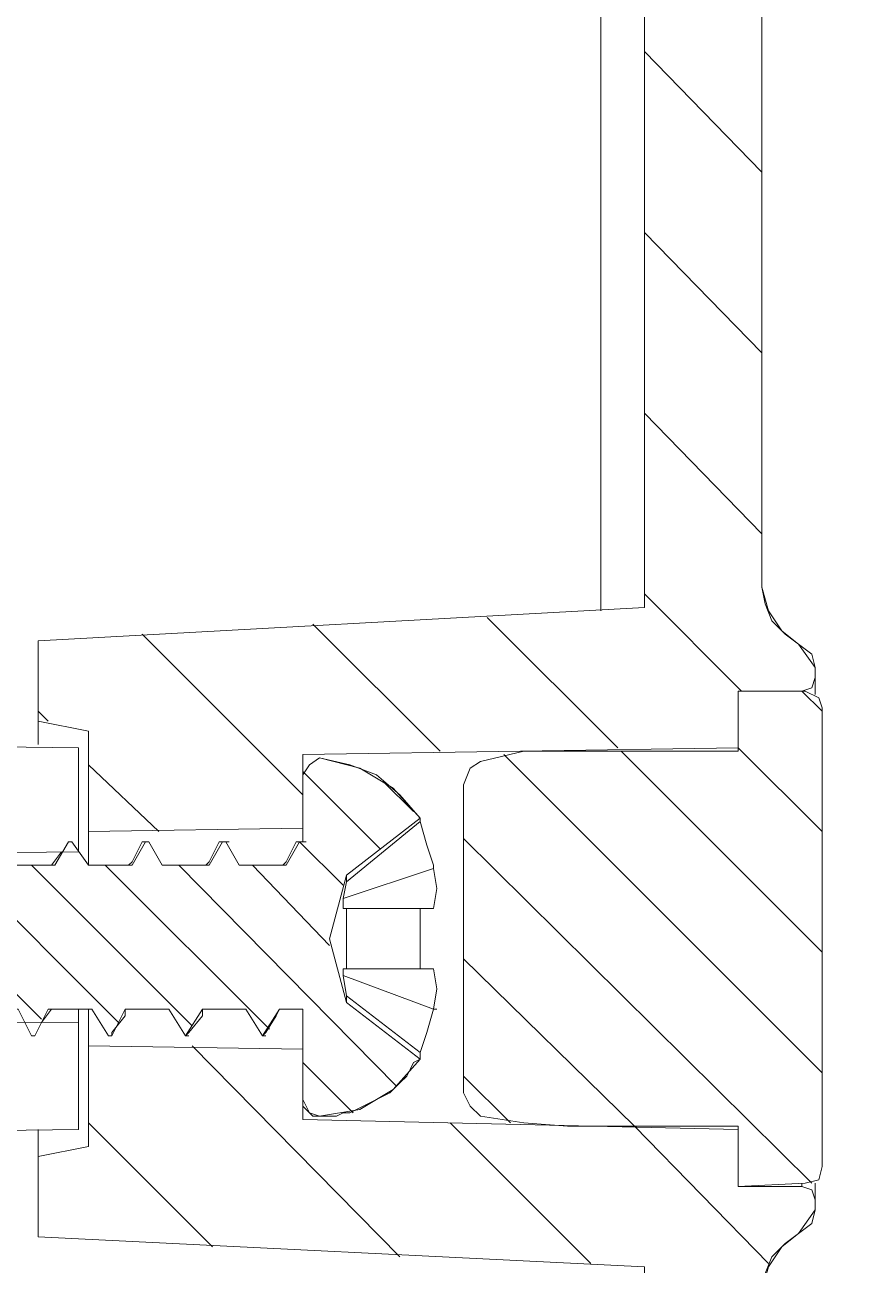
# Model space of a CAD drawing. Header units: centimetres. Extents: x -22.4 to 6.2, y -30.9 to -11.
# Drawn here: x -12.845 to -11.802, y -21.206 to -19.638 of the extents above; entities that cross this region are included whole.
import ezdxf

# ---------------------------------------------------------------- set-up
doc = ezdxf.new("R2010")
doc.units = ezdxf.units.CM
doc.header["$MEASUREMENT"] = 0
doc.layers.add('3', color=7, linetype='Continuous')
doc.layers.add('layer 1', color=7, linetype='Continuous')

msp = doc.modelspace()

# ---------------------------------------------------------------- linework, layer by layer
at = {"layer": '3', "color": 2, "lineweight": 9}
for points in [[(-12.06219, -19.67177), (-12.06219, -19.67177), (-11.91402, -19.82417), (-11.91402, -19.82417)], [(-12.06219, -19.90037), (-12.06219, -19.90037), (-11.91402, -20.05277), (-11.91402, -20.05277)], [(-12.06219, -20.12897), (-12.06219, -20.12897), (-11.91402, -20.28137), (-11.91402, -20.28137)], [(-12.06219, -20.35757), (-12.06219, -20.35757), (-11.93942, -20.48034), (-11.93942, -20.48034)], [(-12.26115, -20.38721), (-12.26115, -20.38721), (-12.09605, -20.55231), (-12.09605, -20.55231)], [(-12.48129, -20.39567), (-12.48129, -20.39567), (-12.32042, -20.55654), (-12.32042, -20.55654)], [(-12.69719, -20.40837), (-12.69719, -20.40837), (-12.49399, -20.61157), (-12.49399, -20.61157)], [(-11.86322, -20.48034), (-11.86322, -20.48034), (-11.83782, -20.50574), (-11.83782, -20.50574)], [(-12.82842, -20.50574), (-12.82842, -20.50574), (-12.81572, -20.51844), (-12.81572, -20.51844)], [(-12.23999, -20.56077), (-12.23999, -20.56077), (-11.83782, -20.96294), (-11.83782, -20.96294)], [(-12.09182, -20.55654), (-12.09182, -20.55654), (-11.83782, -20.81054), (-11.83782, -20.81054)], [(-11.94365, -20.55231), (-11.94365, -20.55231), (-11.83782, -20.65814), (-11.83782, -20.65814)], [(-12.76492, -20.57347), (-12.76492, -20.57347), (-12.67602, -20.65814), (-12.67602, -20.65814)], [(-12.39662, -20.67931), (-12.39662, -20.67931), (-12.49399, -20.58194), (-12.49399, -20.58194)], [(-12.35429, -20.63274), (-12.35429, -20.63274), (-12.39239, -20.59464), (-12.39239, -20.59464)], [(-12.59135, -20.67084), (-12.59135, -20.67084), (-12.58712, -20.67084), (-12.58712, -20.67084)], [(-12.44319, -20.72587), (-12.44319, -20.72587), (-12.49822, -20.67084), (-12.49822, -20.67084)], [(-12.29079, -20.66661), (-12.29079, -20.66661), (-11.85052, -21.10264), (-11.85052, -21.10264)], [(-12.82419, -20.89521), (-12.82419, -20.89521), (-13.01892, -20.70047), (-13.01892, -20.70047)], [(-12.72682, -20.89944), (-12.72682, -20.89944), (-12.92579, -20.70047), (-12.92579, -20.70047)], [(-12.63369, -20.90367), (-12.63369, -20.90367), (-12.83689, -20.70047), (-12.83689, -20.70047)], [(-12.53632, -20.90791), (-12.53632, -20.90791), (-12.74375, -20.70047), (-12.74375, -20.70047)], [(-12.37545, -20.97987), (-12.37545, -20.97987), (-12.65062, -20.70047), (-12.65062, -20.70047)], [(-12.46012, -20.80207), (-12.46012, -20.80207), (-12.55749, -20.70047), (-12.55749, -20.70047)], [(-12.29079, -20.81901), (-12.29079, -20.81901), (-12.07489, -21.03067), (-12.07489, -21.03067)], [(-12.63369, -20.92907), (-12.63369, -20.92907), (-12.37122, -21.19577), (-12.37122, -21.19577)], [(-12.43049, -21.01374), (-12.43049, -21.01374), (-12.49399, -20.95024), (-12.49399, -20.95024)], [(-12.29079, -20.96717), (-12.29079, -20.96717), (-12.23152, -21.02644), (-12.23152, -21.02644)], [(-12.76492, -21.02644), (-12.76492, -21.02644), (-12.60829, -21.18307), (-12.60829, -21.18307)], [(-12.30772, -21.02644), (-12.30772, -21.02644), (-12.12992, -21.20424), (-12.12992, -21.20424)], [(-12.07489, -21.03067), (-12.07489, -21.03067), (-11.90555, -21.20424), (-11.90555, -21.20424)]]:
    msp.add_open_spline(points, degree=3, dxfattribs=at)
at = {"layer": 'layer 1', "lineweight": 9}
for points, knots in [([(-21.92211, -30.90598), (-21.92211, -30.90598), (6.24226, -30.90598), (6.24226, -30.90598), (6.24226, -30.90598), (6.24226, -30.90598), (6.24226, -11.33528), (6.24226, -11.33528), (6.24226, -11.33528), (6.24226, -11.33528), (-21.92211, -11.33528), (-21.92211, -11.33528), (-21.92211, -11.33528), (-21.92211, -11.33528), (-21.92211, -30.90598), (-21.92211, -30.90598)], [0, 0, 0, 0, 0.2, 0.2, 0.2, 0.2, 0.4, 0.4, 0.4, 0.4, 0.6, 0.6, 0.6, 0.6, 1, 1, 1, 1]), ([(-11.91402, -12.91961), (-11.91402, -12.91961), (-11.91402, -20.34911), (-11.91402, -20.34911), (-11.91402, -20.34911), (-11.91402, -20.34911), (-11.91402, -18.42717), (-11.91402, -18.42717)], [0, 0, 0, 0, 0.3333333, 0.3333333, 0.3333333, 0.3333333, 1, 1, 1, 1]), ([(-13.53962, -21.29737), (-13.53962, -21.29737), (-13.53962, -21.24234), (-13.53962, -21.24234), (-13.53962, -21.24234), (-13.53962, -21.24234), (-13.10782, -21.04337), (-13.10782, -21.04337), (-13.10782, -21.04337), (-13.10782, -21.04337), (-13.10782, -21.03914), (-13.10782, -21.03914), (-13.10782, -21.03914), (-13.10782, -21.03914), (-12.77762, -21.03491), (-12.77762, -21.03491), (-12.77762, -21.03491), (-12.77762, -21.03491), (-12.77762, -20.89944), (-12.77762, -20.89944), (-12.77762, -20.89944), (-12.77762, -20.89944), (-13.59042, -20.89521), (-13.59042, -20.89521), (-13.59042, -20.89521), (-13.59042, -20.89521), (-13.59042, -20.69201), (-13.59042, -20.69201), (-13.59042, -20.69201), (-13.59042, -20.69201), (-12.77762, -20.68354), (-12.77762, -20.68354), (-12.77762, -20.68354), (-12.77762, -20.68354), (-12.77762, -20.55231), (-12.77762, -20.55231), (-12.77762, -20.55231), (-12.77762, -20.55231), (-13.10782, -20.54807), (-13.10782, -20.54807), (-13.10782, -20.54807), (-13.10782, -20.54807), (-13.10782, -20.54384), (-13.10782, -20.54384), (-13.10782, -20.54384), (-13.10782, -20.54384), (-13.43802, -20.38721), (-13.43802, -20.38721), (-13.43802, -20.38721), (-13.43802, -20.38721), (-13.42955, -20.32794), (-13.42955, -20.32794), (-13.42955, -20.32794), (-13.42955, -20.32794), (-13.42532, -20.26444), (-13.42532, -20.26444), (-13.42532, -20.26444), (-13.42532, -20.26444), (-13.42532, -19.54901), (-13.42532, -19.54901), (-13.42532, -19.54901), (-13.42532, -19.54901), (-13.73435, -19.54901), (-13.73435, -19.54901), (-13.73435, -19.54901), (-13.73435, -19.54901), (-13.73435, -20.26444), (-13.73435, -20.26444), (-13.73435, -20.26444), (-13.73435, -20.26444), (-13.74282, -20.47187), (-13.74282, -20.47187), (-13.74282, -20.47187), (-13.74282, -20.47187), (-13.74282, -21.23387), (-13.74282, -21.23387), (-13.74282, -21.23387), (-13.74282, -21.23387), (-13.73859, -21.28891), (-13.73859, -21.28891), (-13.73859, -21.28891), (-13.73859, -21.28891), (-13.73012, -21.34817), (-13.73012, -21.34817), (-13.73012, -21.34817), (-13.73012, -21.34817), (-13.71742, -21.40321), (-13.71742, -21.40321), (-13.71742, -21.40321), (-13.71742, -21.40321), (-13.70049, -21.45401), (-13.70049, -21.45401), (-13.70049, -21.45401), (-13.70049, -21.45401), (-13.67509, -21.50481), (-13.67509, -21.50481), (-13.67509, -21.50481), (-13.67509, -21.50481), (-13.64545, -21.55561), (-13.64545, -21.55561), (-13.64545, -21.55561), (-13.64545, -21.55561), (-13.61159, -21.59794), (-13.61159, -21.59794), (-13.61159, -21.59794), (-13.61159, -21.59794), (-13.56925, -21.63604), (-13.56925, -21.63604), (-13.56925, -21.63604), (-13.56925, -21.63604), (-13.53115, -21.65297), (-13.53115, -21.65297), (-13.53115, -21.65297), (-13.53115, -21.65297), (-13.49305, -21.65297), (-13.49305, -21.65297)], [0, 0, 0, 0, 0.0333333, 0.0333333, 0.0333333, 0.0333333, 0.0666667, 0.0666667, 0.0666667, 0.0666667, 0.1, 0.1, 0.1, 0.1, 0.1333333, 0.1333333, 0.1333333, 0.1333333, 0.1666667, 0.1666667, 0.1666667, 0.1666667, 0.2, 0.2, 0.2, 0.2, 0.2333333, 0.2333333, 0.2333333, 0.2333333, 0.2666667, 0.2666667, 0.2666667, 0.2666667, 0.3, 0.3, 0.3, 0.3, 0.3333333, 0.3333333, 0.3333333, 0.3333333, 0.3666667, 0.3666667, 0.3666667, 0.3666667, 0.4, 0.4, 0.4, 0.4, 0.4333333, 0.4333333, 0.4333333, 0.4333333, 0.4666667, 0.4666667, 0.4666667, 0.4666667, 0.5, 0.5, 0.5, 0.5, 0.5333333, 0.5333333, 0.5333333, 0.5333333, 0.5666667, 0.5666667, 0.5666667, 0.5666667, 0.6, 0.6, 0.6, 0.6, 0.6333333, 0.6333333, 0.6333333, 0.6333333, 0.6666667, 0.6666667, 0.6666667, 0.6666667, 0.7, 0.7, 0.7, 0.7, 0.7333333, 0.7333333, 0.7333333, 0.7333333, 0.7666667, 0.7666667, 0.7666667, 0.7666667, 0.8, 0.8, 0.8, 0.8, 0.8333333, 0.8333333, 0.8333333, 0.8333333, 0.8666667, 0.8666667, 0.8666667, 0.8666667, 0.9, 0.9, 0.9, 0.9, 0.9333333, 0.9333333, 0.9333333, 0.9333333, 1, 1, 1, 1]), ([(-11.86745, -20.42107), (-11.86745, -20.42107), (-11.88439, -20.40837), (-11.88439, -20.40837), (-11.88439, -20.40837), (-11.88439, -20.40837), (-11.90132, -20.39144), (-11.90132, -20.39144), (-11.90132, -20.39144), (-11.90132, -20.39144), (-11.90979, -20.37027), (-11.90979, -20.37027), (-11.90979, -20.37027), (-11.90979, -20.37027), (-11.91402, -20.34911), (-11.91402, -20.34911), (-11.91402, -20.34911), (-11.91402, -20.34911), (-11.91402, -19.54901), (-11.91402, -19.54901), (-11.91402, -19.54901), (-11.91402, -19.54901), (-12.06219, -19.54901), (-12.06219, -19.54901), (-12.06219, -19.54901), (-12.06219, -19.54901), (-12.06219, -20.37451), (-12.06219, -20.37451), (-12.06219, -20.37451), (-12.06219, -20.37451), (-12.82842, -20.41684), (-12.82842, -20.41684), (-12.82842, -20.41684), (-12.82842, -20.41684), (-12.82842, -20.51844), (-12.82842, -20.51844)], [0, 0, 0, 0, 0.1, 0.1, 0.1, 0.1, 0.2, 0.2, 0.2, 0.2, 0.3, 0.3, 0.3, 0.3, 0.4, 0.4, 0.4, 0.4, 0.5, 0.5, 0.5, 0.5, 0.6, 0.6, 0.6, 0.6, 0.7, 0.7, 0.7, 0.7, 0.8, 0.8, 0.8, 0.8, 1, 1, 1, 1]), ([(-11.91402, -20.34911), (-11.91402, -20.34911), (-11.90555, -20.37874), (-11.90555, -20.37874), (-11.90555, -20.37874), (-11.90555, -20.37874), (-11.88862, -20.40414), (-11.88862, -20.40414), (-11.88862, -20.40414), (-11.88862, -20.40414), (-11.86745, -20.42107), (-11.86745, -20.42107)], [0, 0, 0, 0, 0.25, 0.25, 0.25, 0.25, 0.5, 0.5, 0.5, 0.5, 1, 1, 1, 1]), ([(-11.86745, -20.42107), (-11.86745, -20.42107), (-11.85052, -20.43377), (-11.85052, -20.43377), (-11.85052, -20.43377), (-11.85052, -20.43377), (-11.84629, -20.45071), (-11.84629, -20.45071)], [0, 0, 0, 0, 0.3333333, 0.3333333, 0.3333333, 0.3333333, 1, 1, 1, 1]), ([(-12.82842, -20.51844), (-12.82842, -20.51844), (-12.76492, -20.53114), (-12.76492, -20.53114), (-12.76492, -20.53114), (-12.76492, -20.53114), (-12.76492, -20.65814), (-12.76492, -20.65814), (-12.76492, -20.65814), (-12.76492, -20.65814), (-12.49399, -20.65391), (-12.49399, -20.65391), (-12.49399, -20.65391), (-12.49399, -20.65391), (-12.49399, -20.56077), (-12.49399, -20.56077), (-12.49399, -20.56077), (-12.49399, -20.56077), (-11.94365, -20.55231), (-11.94365, -20.55231), (-11.94365, -20.55231), (-11.94365, -20.55231), (-11.94365, -20.48034), (-11.94365, -20.48034), (-11.94365, -20.48034), (-11.94365, -20.48034), (-11.86322, -20.48034), (-11.86322, -20.48034), (-11.86322, -20.48034), (-11.86322, -20.48034), (-11.85052, -20.47611), (-11.85052, -20.47611), (-11.85052, -20.47611), (-11.85052, -20.47611), (-11.84629, -20.46341), (-11.84629, -20.46341), (-11.84629, -20.46341), (-11.84629, -20.46341), (-11.84629, -20.45071), (-11.84629, -20.45071)], [0, 0, 0, 0, 0.0909091, 0.0909091, 0.0909091, 0.0909091, 0.1818182, 0.1818182, 0.1818182, 0.1818182, 0.2727273, 0.2727273, 0.2727273, 0.2727273, 0.3636364, 0.3636364, 0.3636364, 0.3636364, 0.4545455, 0.4545455, 0.4545455, 0.4545455, 0.5454545, 0.5454545, 0.5454545, 0.5454545, 0.6363636, 0.6363636, 0.6363636, 0.6363636, 0.7272727, 0.7272727, 0.7272727, 0.7272727, 0.8181818, 0.8181818, 0.8181818, 0.8181818, 1, 1, 1, 1]), ([(-11.86322, -20.48034), (-11.86322, -20.48034), (-11.85052, -20.47611), (-11.85052, -20.47611), (-11.85052, -20.47611), (-11.85052, -20.47611), (-11.84629, -20.46341), (-11.84629, -20.46341)], [0, 0, 0, 0, 0.3333333, 0.3333333, 0.3333333, 0.3333333, 1, 1, 1, 1]), ([(-11.83782, -21.08147), (-11.83782, -21.08147), (-11.83782, -20.50151), (-11.83782, -20.50151), (-11.83782, -20.50151), (-11.83782, -20.50151), (-11.84205, -20.48881), (-11.84205, -20.48881), (-11.84205, -20.48881), (-11.84205, -20.48881), (-11.85899, -20.48034), (-11.85899, -20.48034), (-11.85899, -20.48034), (-11.85899, -20.48034), (-11.94365, -20.48034), (-11.94365, -20.48034), (-11.94365, -20.48034), (-11.94365, -20.48034), (-11.94365, -20.55654), (-11.94365, -20.55654), (-11.94365, -20.55654), (-11.94365, -20.55654), (-12.15955, -20.55654), (-12.15955, -20.55654), (-12.15955, -20.55654), (-12.15955, -20.55654), (-12.21459, -20.55654), (-12.21459, -20.55654), (-12.21459, -20.55654), (-12.21459, -20.55654), (-12.26962, -20.56924), (-12.26962, -20.56924), (-12.26962, -20.56924), (-12.26962, -20.56924), (-12.28232, -20.57771), (-12.28232, -20.57771), (-12.28232, -20.57771), (-12.28232, -20.57771), (-12.29079, -20.59887), (-12.29079, -20.59887), (-12.29079, -20.59887), (-12.29079, -20.59887), (-12.29079, -20.98834), (-12.29079, -20.98834)], [0, 0, 0, 0, 0.0833333, 0.0833333, 0.0833333, 0.0833333, 0.1666667, 0.1666667, 0.1666667, 0.1666667, 0.25, 0.25, 0.25, 0.25, 0.3333333, 0.3333333, 0.3333333, 0.3333333, 0.4166667, 0.4166667, 0.4166667, 0.4166667, 0.5, 0.5, 0.5, 0.5, 0.5833333, 0.5833333, 0.5833333, 0.5833333, 0.6666667, 0.6666667, 0.6666667, 0.6666667, 0.75, 0.75, 0.75, 0.75, 0.8333333, 0.8333333, 0.8333333, 0.8333333, 1, 1, 1, 1]), ([(-11.83782, -20.50151), (-11.83782, -20.50151), (-11.84205, -20.48881), (-11.84205, -20.48881), (-11.84205, -20.48881), (-11.84205, -20.48881), (-11.85899, -20.48034), (-11.85899, -20.48034)], [0, 0, 0, 0, 0.3333333, 0.3333333, 0.3333333, 0.3333333, 1, 1, 1, 1]), ([(-12.15955, -20.55654), (-12.15955, -20.55654), (-12.21459, -20.55654), (-12.21459, -20.55654), (-12.21459, -20.55654), (-12.21459, -20.55654), (-12.26962, -20.56924), (-12.26962, -20.56924)], [0, 0, 0, 0, 0.3333333, 0.3333333, 0.3333333, 0.3333333, 1, 1, 1, 1]), ([(-12.34582, -20.94601), (-12.34582, -20.94601), (-12.43895, -20.87404), (-12.43895, -20.87404), (-12.43895, -20.87404), (-12.43895, -20.87404), (-12.46012, -20.79361), (-12.46012, -20.79361), (-12.46012, -20.79361), (-12.46012, -20.79361), (-12.43895, -20.71317), (-12.43895, -20.71317), (-12.43895, -20.71317), (-12.43895, -20.71317), (-12.34582, -20.64121), (-12.34582, -20.64121), (-12.34582, -20.64121), (-12.34582, -20.64121), (-12.37122, -20.61157), (-12.37122, -20.61157), (-12.37122, -20.61157), (-12.37122, -20.61157), (-12.40085, -20.58617), (-12.40085, -20.58617), (-12.40085, -20.58617), (-12.40085, -20.58617), (-12.43472, -20.57347), (-12.43472, -20.57347), (-12.43472, -20.57347), (-12.43472, -20.57347), (-12.47282, -20.56501), (-12.47282, -20.56501), (-12.47282, -20.56501), (-12.47282, -20.56501), (-12.48552, -20.57347), (-12.48552, -20.57347), (-12.48552, -20.57347), (-12.48552, -20.57347), (-12.49399, -20.58617), (-12.49399, -20.58617), (-12.49399, -20.58617), (-12.49399, -20.58617), (-12.49399, -20.67084), (-12.49399, -20.67084), (-12.49399, -20.67084), (-12.49399, -20.67084), (-12.49822, -20.67084), (-12.49822, -20.67084), (-12.49822, -20.67084), (-12.49822, -20.67084), (-12.51515, -20.70047), (-12.51515, -20.70047), (-12.51515, -20.70047), (-12.51515, -20.70047), (-12.57442, -20.70047), (-12.57442, -20.70047), (-12.57442, -20.70047), (-12.57442, -20.70047), (-12.59135, -20.67084), (-12.59135, -20.67084), (-12.59135, -20.67084), (-12.59135, -20.67084), (-12.59559, -20.67084), (-12.59559, -20.67084), (-12.59559, -20.67084), (-12.59559, -20.67084), (-12.61252, -20.70047), (-12.61252, -20.70047), (-12.61252, -20.70047), (-12.61252, -20.70047), (-12.67179, -20.70047), (-12.67179, -20.70047), (-12.67179, -20.70047), (-12.67179, -20.70047), (-12.68872, -20.67084), (-12.68872, -20.67084), (-12.68872, -20.67084), (-12.68872, -20.67084), (-12.69295, -20.67084), (-12.69295, -20.67084), (-12.69295, -20.67084), (-12.69295, -20.67084), (-12.70989, -20.70047), (-12.70989, -20.70047), (-12.70989, -20.70047), (-12.70989, -20.70047), (-12.76492, -20.70047), (-12.76492, -20.70047), (-12.76492, -20.70047), (-12.76492, -20.70047), (-12.78609, -20.67084), (-12.78609, -20.67084), (-12.78609, -20.67084), (-12.78609, -20.67084), (-12.79032, -20.67084), (-12.79032, -20.67084), (-12.79032, -20.67084), (-12.79032, -20.67084), (-12.80725, -20.70047), (-12.80725, -20.70047), (-12.80725, -20.70047), (-12.80725, -20.70047), (-12.86229, -20.70047), (-12.86229, -20.70047), (-12.86229, -20.70047), (-12.86229, -20.70047), (-12.88345, -20.67084), (-12.88345, -20.67084), (-12.88345, -20.67084), (-12.88345, -20.67084), (-12.88769, -20.67084), (-12.88769, -20.67084), (-12.88769, -20.67084), (-12.88769, -20.67084), (-12.90462, -20.70047), (-12.90462, -20.70047), (-12.90462, -20.70047), (-12.90462, -20.70047), (-12.95965, -20.70047), (-12.95965, -20.70047), (-12.95965, -20.70047), (-12.95965, -20.70047), (-12.98082, -20.67084), (-12.98082, -20.67084), (-12.98082, -20.67084), (-12.98082, -20.67084), (-13.00199, -20.70047), (-13.00199, -20.70047), (-13.00199, -20.70047), (-13.00199, -20.70047), (-13.05702, -20.70047), (-13.05702, -20.70047), (-13.05702, -20.70047), (-13.05702, -20.70047), (-13.07819, -20.67084), (-13.07819, -20.67084), (-13.07819, -20.67084), (-13.07819, -20.67084), (-13.09935, -20.70047), (-13.09935, -20.70047), (-13.09935, -20.70047), (-13.09935, -20.70047), (-13.15439, -20.70047), (-13.15439, -20.70047), (-13.15439, -20.70047), (-13.15439, -20.70047), (-13.17132, -20.67084), (-13.17132, -20.67084), (-13.17132, -20.67084), (-13.17132, -20.67084), (-13.17555, -20.67084), (-13.17555, -20.67084), (-13.17555, -20.67084), (-13.17555, -20.67084), (-13.19672, -20.70047), (-13.19672, -20.70047), (-13.19672, -20.70047), (-13.19672, -20.70047), (-13.25175, -20.70047), (-13.25175, -20.70047), (-13.25175, -20.70047), (-13.25175, -20.70047), (-13.26869, -20.67084), (-13.26869, -20.67084), (-13.26869, -20.67084), (-13.26869, -20.67084), (-13.27292, -20.67084), (-13.27292, -20.67084), (-13.27292, -20.67084), (-13.27292, -20.67084), (-13.28985, -20.70047), (-13.28985, -20.70047), (-13.28985, -20.70047), (-13.28985, -20.70047), (-13.35759, -20.70894), (-13.35759, -20.70894), (-13.35759, -20.70894), (-13.35759, -20.70894), (-13.36605, -20.69624), (-13.36605, -20.69624), (-13.36605, -20.69624), (-13.36605, -20.69624), (-13.37029, -20.69624), (-13.37029, -20.69624), (-13.37029, -20.69624), (-13.37029, -20.69624), (-13.38299, -20.71741), (-13.38299, -20.71741), (-13.38299, -20.71741), (-13.38299, -20.71741), (-13.40839, -20.72587), (-13.40839, -20.72587), (-13.40839, -20.72587), (-13.40839, -20.72587), (-13.45919, -20.74704), (-13.45919, -20.74704), (-13.45919, -20.74704), (-13.45919, -20.74704), (-13.46342, -20.73434), (-13.46342, -20.73434), (-13.46342, -20.73434), (-13.46342, -20.73434), (-13.46765, -20.73434), (-13.46765, -20.73434), (-13.46765, -20.73434), (-13.46765, -20.73434), (-13.48035, -20.75551), (-13.48035, -20.75551), (-13.48035, -20.75551), (-13.48035, -20.75551), (-13.56925, -20.79361), (-13.56925, -20.79361), (-13.56925, -20.79361), (-13.56925, -20.79361), (-13.52692, -20.81054), (-13.52692, -20.81054), (-13.52692, -20.81054), (-13.52692, -20.81054), (-13.51422, -20.83171), (-13.51422, -20.83171), (-13.51422, -20.83171), (-13.51422, -20.83171), (-13.50575, -20.81901), (-13.50575, -20.81901), (-13.50575, -20.81901), (-13.50575, -20.81901), (-13.42955, -20.85287), (-13.42955, -20.85287), (-13.42955, -20.85287), (-13.42955, -20.85287), (-13.41685, -20.86981), (-13.41685, -20.86981), (-13.41685, -20.86981), (-13.41685, -20.86981), (-13.40839, -20.86134), (-13.40839, -20.86134), (-13.40839, -20.86134), (-13.40839, -20.86134), (-13.33642, -20.87827), (-13.33642, -20.87827), (-13.33642, -20.87827), (-13.33642, -20.87827), (-13.32372, -20.90791), (-13.32372, -20.90791), (-13.32372, -20.90791), (-13.32372, -20.90791), (-13.31949, -20.90791), (-13.31949, -20.90791), (-13.31949, -20.90791), (-13.31949, -20.90791), (-13.30679, -20.88251), (-13.30679, -20.88251), (-13.30679, -20.88251), (-13.30679, -20.88251), (-13.28562, -20.88251), (-13.28562, -20.88251), (-13.28562, -20.88251), (-13.28562, -20.88251), (-13.24329, -20.88251), (-13.24329, -20.88251), (-13.24329, -20.88251), (-13.24329, -20.88251), (-13.22635, -20.91637), (-13.22635, -20.91637), (-13.22635, -20.91637), (-13.22635, -20.91637), (-13.22212, -20.91637), (-13.22212, -20.91637), (-13.22212, -20.91637), (-13.22212, -20.91637), (-13.20095, -20.88251), (-13.20095, -20.88251), (-13.20095, -20.88251), (-13.20095, -20.88251), (-13.14592, -20.88251), (-13.14592, -20.88251), (-13.14592, -20.88251), (-13.14592, -20.88251), (-13.12899, -20.91637), (-13.12899, -20.91637), (-13.12899, -20.91637), (-13.12899, -20.91637), (-13.12475, -20.91637), (-13.12475, -20.91637), (-13.12475, -20.91637), (-13.12475, -20.91637), (-13.10782, -20.88251), (-13.10782, -20.88251), (-13.10782, -20.88251), (-13.10782, -20.88251), (-13.04855, -20.88251), (-13.04855, -20.88251), (-13.04855, -20.88251), (-13.04855, -20.88251), (-13.03162, -20.91637), (-13.03162, -20.91637), (-13.03162, -20.91637), (-13.03162, -20.91637), (-13.02739, -20.91637), (-13.02739, -20.91637), (-13.02739, -20.91637), (-13.02739, -20.91637), (-13.01045, -20.88251), (-13.01045, -20.88251), (-13.01045, -20.88251), (-13.01045, -20.88251), (-12.95119, -20.88251), (-12.95119, -20.88251), (-12.95119, -20.88251), (-12.95119, -20.88251), (-12.93425, -20.91637), (-12.93425, -20.91637), (-12.93425, -20.91637), (-12.93425, -20.91637), (-12.93002, -20.91637), (-12.93002, -20.91637), (-12.93002, -20.91637), (-12.93002, -20.91637), (-12.91309, -20.88251), (-12.91309, -20.88251), (-12.91309, -20.88251), (-12.91309, -20.88251), (-12.85382, -20.88251), (-12.85382, -20.88251), (-12.85382, -20.88251), (-12.85382, -20.88251), (-12.83689, -20.91637), (-12.83689, -20.91637), (-12.83689, -20.91637), (-12.83689, -20.91637), (-12.83265, -20.91637), (-12.83265, -20.91637), (-12.83265, -20.91637), (-12.83265, -20.91637), (-12.81572, -20.88251), (-12.81572, -20.88251), (-12.81572, -20.88251), (-12.81572, -20.88251), (-12.76069, -20.88251), (-12.76069, -20.88251), (-12.76069, -20.88251), (-12.76069, -20.88251), (-12.73952, -20.91637), (-12.73952, -20.91637), (-12.73952, -20.91637), (-12.73952, -20.91637), (-12.73529, -20.91637), (-12.73529, -20.91637), (-12.73529, -20.91637), (-12.73529, -20.91637), (-12.71835, -20.88251), (-12.71835, -20.88251), (-12.71835, -20.88251), (-12.71835, -20.88251), (-12.66332, -20.88251), (-12.66332, -20.88251), (-12.66332, -20.88251), (-12.66332, -20.88251), (-12.64215, -20.91637), (-12.64215, -20.91637), (-12.64215, -20.91637), (-12.64215, -20.91637), (-12.62099, -20.88251), (-12.62099, -20.88251), (-12.62099, -20.88251), (-12.62099, -20.88251), (-12.56595, -20.88251), (-12.56595, -20.88251), (-12.56595, -20.88251), (-12.56595, -20.88251), (-12.54479, -20.91637), (-12.54479, -20.91637), (-12.54479, -20.91637), (-12.54479, -20.91637), (-12.52362, -20.88251), (-12.52362, -20.88251), (-12.52362, -20.88251), (-12.52362, -20.88251), (-12.49399, -20.88251), (-12.49399, -20.88251), (-12.49399, -20.88251), (-12.49399, -20.88251), (-12.49399, -20.99681), (-12.49399, -20.99681)], [0, 0, 0, 0, 0.0103093, 0.0103093, 0.0103093, 0.0103093, 0.0206186, 0.0206186, 0.0206186, 0.0206186, 0.0309278, 0.0309278, 0.0309278, 0.0309278, 0.0412371, 0.0412371, 0.0412371, 0.0412371, 0.0515464, 0.0515464, 0.0515464, 0.0515464, 0.0618557, 0.0618557, 0.0618557, 0.0618557, 0.0721649, 0.0721649, 0.0721649, 0.0721649, 0.0824742, 0.0824742, 0.0824742, 0.0824742, 0.0927835, 0.0927835, 0.0927835, 0.0927835, 0.1030928, 0.1030928, 0.1030928, 0.1030928, 0.1134021, 0.1134021, 0.1134021, 0.1134021, 0.1237113, 0.1237113, 0.1237113, 0.1237113, 0.1340206, 0.1340206, 0.1340206, 0.1340206, 0.1443299, 0.1443299, 0.1443299, 0.1443299, 0.1546392, 0.1546392, 0.1546392, 0.1546392, 0.1649485, 0.1649485, 0.1649485, 0.1649485, 0.1752577, 0.1752577, 0.1752577, 0.1752577, 0.185567, 0.185567, 0.185567, 0.185567, 0.1958763, 0.1958763, 0.1958763, 0.1958763, 0.2061856, 0.2061856, 0.2061856, 0.2061856, 0.2164948, 0.2164948, 0.2164948, 0.2164948, 0.2268041, 0.2268041, 0.2268041, 0.2268041, 0.2371134, 0.2371134, 0.2371134, 0.2371134, 0.2474227, 0.2474227, 0.2474227, 0.2474227, 0.257732, 0.257732, 0.257732, 0.257732, 0.2680412, 0.2680412, 0.2680412, 0.2680412, 0.2783505, 0.2783505, 0.2783505, 0.2783505, 0.2886598, 0.2886598, 0.2886598, 0.2886598, 0.2989691, 0.2989691, 0.2989691, 0.2989691, 0.3092784, 0.3092784, 0.3092784, 0.3092784, 0.3195876, 0.3195876, 0.3195876, 0.3195876, 0.3298969, 0.3298969, 0.3298969, 0.3298969, 0.3402062, 0.3402062, 0.3402062, 0.3402062, 0.3505155, 0.3505155, 0.3505155, 0.3505155, 0.3608247, 0.3608247, 0.3608247, 0.3608247, 0.371134, 0.371134, 0.371134, 0.371134, 0.3814433, 0.3814433, 0.3814433, 0.3814433, 0.3917526, 0.3917526, 0.3917526, 0.3917526, 0.4020619, 0.4020619, 0.4020619, 0.4020619, 0.4123711, 0.4123711, 0.4123711, 0.4123711, 0.4226804, 0.4226804, 0.4226804, 0.4226804, 0.4329897, 0.4329897, 0.4329897, 0.4329897, 0.443299, 0.443299, 0.443299, 0.443299, 0.4536082, 0.4536082, 0.4536082, 0.4536082, 0.4639175, 0.4639175, 0.4639175, 0.4639175, 0.4742268, 0.4742268, 0.4742268, 0.4742268, 0.4845361, 0.4845361, 0.4845361, 0.4845361, 0.4948454, 0.4948454, 0.4948454, 0.4948454, 0.5051546, 0.5051546, 0.5051546, 0.5051546, 0.5154639, 0.5154639, 0.5154639, 0.5154639, 0.5257732, 0.5257732, 0.5257732, 0.5257732, 0.5360825, 0.5360825, 0.5360825, 0.5360825, 0.5463918, 0.5463918, 0.5463918, 0.5463918, 0.556701, 0.556701, 0.556701, 0.556701, 0.5670103, 0.5670103, 0.5670103, 0.5670103, 0.5773196, 0.5773196, 0.5773196, 0.5773196, 0.5876289, 0.5876289, 0.5876289, 0.5876289, 0.5979381, 0.5979381, 0.5979381, 0.5979381, 0.6082474, 0.6082474, 0.6082474, 0.6082474, 0.6185567, 0.6185567, 0.6185567, 0.6185567, 0.628866, 0.628866, 0.628866, 0.628866, 0.6391753, 0.6391753, 0.6391753, 0.6391753, 0.6494845, 0.6494845, 0.6494845, 0.6494845, 0.6597938, 0.6597938, 0.6597938, 0.6597938, 0.6701031, 0.6701031, 0.6701031, 0.6701031, 0.6804124, 0.6804124, 0.6804124, 0.6804124, 0.6907216, 0.6907216, 0.6907216, 0.6907216, 0.7010309, 0.7010309, 0.7010309, 0.7010309, 0.7113402, 0.7113402, 0.7113402, 0.7113402, 0.7216495, 0.7216495, 0.7216495, 0.7216495, 0.7319588, 0.7319588, 0.7319588, 0.7319588, 0.742268, 0.742268, 0.742268, 0.742268, 0.7525773, 0.7525773, 0.7525773, 0.7525773, 0.7628866, 0.7628866, 0.7628866, 0.7628866, 0.7731959, 0.7731959, 0.7731959, 0.7731959, 0.7835052, 0.7835052, 0.7835052, 0.7835052, 0.7938144, 0.7938144, 0.7938144, 0.7938144, 0.8041237, 0.8041237, 0.8041237, 0.8041237, 0.814433, 0.814433, 0.814433, 0.814433, 0.8247423, 0.8247423, 0.8247423, 0.8247423, 0.8350515, 0.8350515, 0.8350515, 0.8350515, 0.8453608, 0.8453608, 0.8453608, 0.8453608, 0.8556701, 0.8556701, 0.8556701, 0.8556701, 0.8659794, 0.8659794, 0.8659794, 0.8659794, 0.8762887, 0.8762887, 0.8762887, 0.8762887, 0.8865979, 0.8865979, 0.8865979, 0.8865979, 0.8969072, 0.8969072, 0.8969072, 0.8969072, 0.9072165, 0.9072165, 0.9072165, 0.9072165, 0.9175258, 0.9175258, 0.9175258, 0.9175258, 0.9278351, 0.9278351, 0.9278351, 0.9278351, 0.9381443, 0.9381443, 0.9381443, 0.9381443, 0.9484536, 0.9484536, 0.9484536, 0.9484536, 0.9587629, 0.9587629, 0.9587629, 0.9587629, 0.9690722, 0.9690722, 0.9690722, 0.9690722, 0.9793814, 0.9793814, 0.9793814, 0.9793814, 1, 1, 1, 1]), ([(-12.47282, -20.56501), (-12.47282, -20.56501), (-12.48552, -20.57347), (-12.48552, -20.57347), (-12.48552, -20.57347), (-12.48552, -20.57347), (-12.49399, -20.58617), (-12.49399, -20.58617)], [0, 0, 0, 0, 0.3333333, 0.3333333, 0.3333333, 0.3333333, 1, 1, 1, 1]), ([(-12.34582, -20.64121), (-12.34582, -20.64121), (-12.37969, -20.60311), (-12.37969, -20.60311), (-12.37969, -20.60311), (-12.37969, -20.60311), (-12.42202, -20.57771), (-12.42202, -20.57771), (-12.42202, -20.57771), (-12.42202, -20.57771), (-12.47282, -20.56501), (-12.47282, -20.56501)], [0, 0, 0, 0, 0.25, 0.25, 0.25, 0.25, 0.5, 0.5, 0.5, 0.5, 1, 1, 1, 1]), ([(-12.26962, -20.56924), (-12.26962, -20.56924), (-12.28232, -20.57771), (-12.28232, -20.57771), (-12.28232, -20.57771), (-12.28232, -20.57771), (-12.29079, -20.59887), (-12.29079, -20.59887)], [0, 0, 0, 0, 0.3333333, 0.3333333, 0.3333333, 0.3333333, 1, 1, 1, 1]), ([(-12.34582, -20.64544), (-12.34582, -20.64544), (-12.43895, -20.72164), (-12.43895, -20.72164), (-12.43895, -20.72164), (-12.43895, -20.72164), (-12.44319, -20.74281), (-12.44319, -20.74281)], [0, 0, 0, 0, 0.3333333, 0.3333333, 0.3333333, 0.3333333, 1, 1, 1, 1]), ([(-12.34582, -20.64544), (-12.34582, -20.64544), (-12.33735, -20.67507), (-12.33735, -20.67507), (-12.33735, -20.67507), (-12.33735, -20.67507), (-12.32889, -20.70047), (-12.32889, -20.70047)], [0, 0, 0, 0, 0.3333333, 0.3333333, 0.3333333, 0.3333333, 1, 1, 1, 1]), ([(-12.32889, -20.70471), (-12.32889, -20.70471), (-12.32465, -20.73011), (-12.32465, -20.73011), (-12.32465, -20.73011), (-12.32465, -20.73011), (-12.32889, -20.75551), (-12.32889, -20.75551)], [0, 0, 0, 0, 0.3333333, 0.3333333, 0.3333333, 0.3333333, 1, 1, 1, 1]), ([(-12.32889, -20.83171), (-12.32889, -20.83171), (-12.32465, -20.85711), (-12.32465, -20.85711), (-12.32465, -20.85711), (-12.32465, -20.85711), (-12.32889, -20.88251), (-12.32889, -20.88251)], [0, 0, 0, 0, 0.3333333, 0.3333333, 0.3333333, 0.3333333, 1, 1, 1, 1]), ([(-12.32889, -20.88251), (-12.32889, -20.88251), (-12.33735, -20.91214), (-12.33735, -20.91214), (-12.33735, -20.91214), (-12.33735, -20.91214), (-12.34582, -20.93754), (-12.34582, -20.93754)], [0, 0, 0, 0, 0.3333333, 0.3333333, 0.3333333, 0.3333333, 1, 1, 1, 1]), ([(-11.86322, -21.10687), (-11.86322, -21.10687), (-11.94365, -21.10687), (-11.94365, -21.10687), (-11.94365, -21.10687), (-11.94365, -21.10687), (-11.94365, -21.03491), (-11.94365, -21.03491), (-11.94365, -21.03491), (-11.94365, -21.03491), (-12.49399, -21.02221), (-12.49399, -21.02221), (-12.49399, -21.02221), (-12.49399, -21.02221), (-12.49399, -20.93331), (-12.49399, -20.93331), (-12.49399, -20.93331), (-12.49399, -20.93331), (-12.76492, -20.92907), (-12.76492, -20.92907), (-12.76492, -20.92907), (-12.76492, -20.92907), (-12.76492, -21.05607), (-12.76492, -21.05607), (-12.76492, -21.05607), (-12.76492, -21.05607), (-12.82842, -21.06877), (-12.82842, -21.06877), (-12.82842, -21.06877), (-12.82842, -21.06877), (-12.82842, -21.17037), (-12.82842, -21.17037)], [0, 0, 0, 0, 0.1111111, 0.1111111, 0.1111111, 0.1111111, 0.2222222, 0.2222222, 0.2222222, 0.2222222, 0.3333333, 0.3333333, 0.3333333, 0.3333333, 0.4444444, 0.4444444, 0.4444444, 0.4444444, 0.5555556, 0.5555556, 0.5555556, 0.5555556, 0.6666667, 0.6666667, 0.6666667, 0.6666667, 0.7777778, 0.7777778, 0.7777778, 0.7777778, 1, 1, 1, 1]), ([(-12.47282, -21.01797), (-12.47282, -21.01797), (-12.42202, -21.00951), (-12.42202, -21.00951), (-12.42202, -21.00951), (-12.42202, -21.00951), (-12.37969, -20.98411), (-12.37969, -20.98411), (-12.37969, -20.98411), (-12.37969, -20.98411), (-12.34582, -20.94601), (-12.34582, -20.94601)], [0, 0, 0, 0, 0.25, 0.25, 0.25, 0.25, 0.5, 0.5, 0.5, 0.5, 1, 1, 1, 1]), ([(-12.34582, -20.94601), (-12.34582, -20.94601), (-12.35429, -20.95024), (-12.35429, -20.95024), (-12.35429, -20.95024), (-12.35429, -20.95024), (-12.35852, -20.95871), (-12.35852, -20.95871), (-12.35852, -20.95871), (-12.35852, -20.95871), (-12.36275, -20.96717), (-12.36275, -20.96717), (-12.36275, -20.96717), (-12.36275, -20.96717), (-12.37122, -20.97564), (-12.37122, -20.97564), (-12.37122, -20.97564), (-12.37122, -20.97564), (-12.37545, -20.97987), (-12.37545, -20.97987), (-12.37545, -20.97987), (-12.37545, -20.97987), (-12.38392, -20.98834), (-12.38392, -20.98834), (-12.38392, -20.98834), (-12.38392, -20.98834), (-12.39239, -20.99257), (-12.39239, -20.99257), (-12.39239, -20.99257), (-12.39239, -20.99257), (-12.40085, -20.99681), (-12.40085, -20.99681), (-12.40085, -20.99681), (-12.40085, -20.99681), (-12.40932, -21.00104), (-12.40932, -21.00104), (-12.40932, -21.00104), (-12.40932, -21.00104), (-12.41779, -21.00527), (-12.41779, -21.00527), (-12.41779, -21.00527), (-12.41779, -21.00527), (-12.42625, -21.00951), (-12.42625, -21.00951), (-12.42625, -21.00951), (-12.42625, -21.00951), (-12.43472, -21.01374), (-12.43472, -21.01374), (-12.43472, -21.01374), (-12.43472, -21.01374), (-12.44319, -21.01374), (-12.44319, -21.01374), (-12.44319, -21.01374), (-12.44319, -21.01374), (-12.45165, -21.01797), (-12.45165, -21.01797), (-12.45165, -21.01797), (-12.45165, -21.01797), (-12.46012, -21.01797), (-12.46012, -21.01797), (-12.46012, -21.01797), (-12.46012, -21.01797), (-12.47282, -21.01797), (-12.47282, -21.01797)], [0, 0, 0, 0, 0.0588235, 0.0588235, 0.0588235, 0.0588235, 0.1176471, 0.1176471, 0.1176471, 0.1176471, 0.1764706, 0.1764706, 0.1764706, 0.1764706, 0.2352941, 0.2352941, 0.2352941, 0.2352941, 0.2941176, 0.2941176, 0.2941176, 0.2941176, 0.3529412, 0.3529412, 0.3529412, 0.3529412, 0.4117647, 0.4117647, 0.4117647, 0.4117647, 0.4705882, 0.4705882, 0.4705882, 0.4705882, 0.5294118, 0.5294118, 0.5294118, 0.5294118, 0.5882353, 0.5882353, 0.5882353, 0.5882353, 0.6470588, 0.6470588, 0.6470588, 0.6470588, 0.7058824, 0.7058824, 0.7058824, 0.7058824, 0.7647059, 0.7647059, 0.7647059, 0.7647059, 0.8235294, 0.8235294, 0.8235294, 0.8235294, 0.8823529, 0.8823529, 0.8823529, 0.8823529, 1, 1, 1, 1]), ([(-12.49399, -20.99681), (-12.49399, -20.99681), (-12.48552, -21.01374), (-12.48552, -21.01374), (-12.48552, -21.01374), (-12.48552, -21.01374), (-12.47282, -21.01797), (-12.47282, -21.01797)], [0, 0, 0, 0, 0.3333333, 0.3333333, 0.3333333, 0.3333333, 1, 1, 1, 1]), ([(-12.47282, -21.01797), (-12.47282, -21.01797), (-12.47705, -21.01797), (-12.47705, -21.01797), (-12.47705, -21.01797), (-12.47705, -21.01797), (-12.48129, -21.01797), (-12.48129, -21.01797), (-12.48129, -21.01797), (-12.48129, -21.01797), (-12.48552, -21.01374), (-12.48552, -21.01374), (-12.48552, -21.01374), (-12.48552, -21.01374), (-12.48975, -21.00951), (-12.48975, -21.00951), (-12.48975, -21.00951), (-12.48975, -21.00951), (-12.49399, -21.00527), (-12.49399, -21.00527), (-12.49399, -21.00527), (-12.49399, -21.00527), (-12.49399, -21.00104), (-12.49399, -21.00104), (-12.49399, -21.00104), (-12.49399, -21.00104), (-12.49399, -20.99681), (-12.49399, -20.99681)], [0, 0, 0, 0, 0.125, 0.125, 0.125, 0.125, 0.25, 0.25, 0.25, 0.25, 0.375, 0.375, 0.375, 0.375, 0.5, 0.5, 0.5, 0.5, 0.625, 0.625, 0.625, 0.625, 0.75, 0.75, 0.75, 0.75, 1, 1, 1, 1]), ([(-12.29079, -20.98834), (-12.29079, -20.98834), (-12.28232, -21.00527), (-12.28232, -21.00527), (-12.28232, -21.00527), (-12.28232, -21.00527), (-12.26962, -21.01797), (-12.26962, -21.01797)], [0, 0, 0, 0, 0.3333333, 0.3333333, 0.3333333, 0.3333333, 1, 1, 1, 1]), ([(-12.26962, -21.01797), (-12.26962, -21.01797), (-12.28232, -21.00527), (-12.28232, -21.00527), (-12.28232, -21.00527), (-12.28232, -21.00527), (-12.29079, -20.98834), (-12.29079, -20.98834)], [0, 0, 0, 0, 0.3333333, 0.3333333, 0.3333333, 0.3333333, 1, 1, 1, 1]), ([(-12.26962, -21.01797), (-12.26962, -21.01797), (-12.21459, -21.02644), (-12.21459, -21.02644), (-12.21459, -21.02644), (-12.21459, -21.02644), (-12.15955, -21.03067), (-12.15955, -21.03067)], [0, 0, 0, 0, 0.3333333, 0.3333333, 0.3333333, 0.3333333, 1, 1, 1, 1]), ([(-12.26962, -21.01797), (-12.26962, -21.01797), (-12.21459, -21.02644), (-12.21459, -21.02644), (-12.21459, -21.02644), (-12.21459, -21.02644), (-12.15955, -21.03067), (-12.15955, -21.03067), (-12.15955, -21.03067), (-12.15955, -21.03067), (-11.94365, -21.03067), (-11.94365, -21.03067), (-11.94365, -21.03067), (-11.94365, -21.03067), (-11.94365, -21.10687), (-11.94365, -21.10687)], [0, 0, 0, 0, 0.2, 0.2, 0.2, 0.2, 0.4, 0.4, 0.4, 0.4, 0.6, 0.6, 0.6, 0.6, 1, 1, 1, 1]), ([(-11.85899, -21.10264), (-11.85899, -21.10264), (-11.84205, -21.09841), (-11.84205, -21.09841), (-11.84205, -21.09841), (-11.84205, -21.09841), (-11.83782, -21.08147), (-11.83782, -21.08147)], [0, 0, 0, 0, 0.3333333, 0.3333333, 0.3333333, 0.3333333, 1, 1, 1, 1]), ([(-11.83782, -21.08147), (-11.83782, -21.08147), (-11.84205, -21.09841), (-11.84205, -21.09841), (-11.84205, -21.09841), (-11.84205, -21.09841), (-11.85899, -21.10264), (-11.85899, -21.10264)], [0, 0, 0, 0, 0.3333333, 0.3333333, 0.3333333, 0.3333333, 1, 1, 1, 1]), ([(-11.84629, -21.12381), (-11.84629, -21.12381), (-11.85052, -21.11111), (-11.85052, -21.11111), (-11.85052, -21.11111), (-11.85052, -21.11111), (-11.86322, -21.10687), (-11.86322, -21.10687)], [0, 0, 0, 0, 0.3333333, 0.3333333, 0.3333333, 0.3333333, 1, 1, 1, 1]), ([(-11.86322, -21.10687), (-11.86322, -21.10687), (-11.85052, -21.11111), (-11.85052, -21.11111), (-11.85052, -21.11111), (-11.85052, -21.11111), (-11.84629, -21.12381), (-11.84629, -21.12381)], [0, 0, 0, 0, 0.3333333, 0.3333333, 0.3333333, 0.3333333, 1, 1, 1, 1]), ([(-12.16379, -21.65297), (-12.16379, -21.65297), (-12.12145, -21.65297), (-12.12145, -21.65297), (-12.12145, -21.65297), (-12.12145, -21.65297), (-12.08759, -21.63604), (-12.08759, -21.63604), (-12.08759, -21.63604), (-12.08759, -21.63604), (-12.04525, -21.59794), (-12.04525, -21.59794), (-12.04525, -21.59794), (-12.04525, -21.59794), (-12.00715, -21.55561), (-12.00715, -21.55561), (-12.00715, -21.55561), (-12.00715, -21.55561), (-11.97752, -21.50904), (-11.97752, -21.50904), (-11.97752, -21.50904), (-11.97752, -21.50904), (-11.95635, -21.45824), (-11.95635, -21.45824), (-11.95635, -21.45824), (-11.95635, -21.45824), (-11.93519, -21.40321), (-11.93519, -21.40321), (-11.93519, -21.40321), (-11.93519, -21.40321), (-11.92249, -21.34817), (-11.92249, -21.34817), (-11.92249, -21.34817), (-11.92249, -21.34817), (-11.91402, -21.29314), (-11.91402, -21.29314), (-11.91402, -21.29314), (-11.91402, -21.29314), (-11.91402, -21.23811), (-11.91402, -21.23811), (-11.91402, -21.23811), (-11.91402, -21.23811), (-11.90979, -21.21694), (-11.90979, -21.21694), (-11.90979, -21.21694), (-11.90979, -21.21694), (-11.90132, -21.19577), (-11.90132, -21.19577), (-11.90132, -21.19577), (-11.90132, -21.19577), (-11.88439, -21.17884), (-11.88439, -21.17884), (-11.88439, -21.17884), (-11.88439, -21.17884), (-11.86745, -21.16614), (-11.86745, -21.16614), (-11.86745, -21.16614), (-11.86745, -21.16614), (-11.85052, -21.15344), (-11.85052, -21.15344), (-11.85052, -21.15344), (-11.85052, -21.15344), (-11.84629, -21.13651), (-11.84629, -21.13651), (-11.84629, -21.13651), (-11.84629, -21.13651), (-11.84629, -21.12381), (-11.84629, -21.12381)], [0, 0, 0, 0, 0.0555556, 0.0555556, 0.0555556, 0.0555556, 0.1111111, 0.1111111, 0.1111111, 0.1111111, 0.1666667, 0.1666667, 0.1666667, 0.1666667, 0.2222222, 0.2222222, 0.2222222, 0.2222222, 0.2777778, 0.2777778, 0.2777778, 0.2777778, 0.3333333, 0.3333333, 0.3333333, 0.3333333, 0.3888889, 0.3888889, 0.3888889, 0.3888889, 0.4444444, 0.4444444, 0.4444444, 0.4444444, 0.5, 0.5, 0.5, 0.5, 0.5555556, 0.5555556, 0.5555556, 0.5555556, 0.6111111, 0.6111111, 0.6111111, 0.6111111, 0.6666667, 0.6666667, 0.6666667, 0.6666667, 0.7222222, 0.7222222, 0.7222222, 0.7222222, 0.7777778, 0.7777778, 0.7777778, 0.7777778, 0.8333333, 0.8333333, 0.8333333, 0.8333333, 0.8888889, 0.8888889, 0.8888889, 0.8888889, 1, 1, 1, 1]), ([(-12.82842, -21.17037), (-12.82842, -21.17037), (-12.06219, -21.20847), (-12.06219, -21.20847), (-12.06219, -21.20847), (-12.06219, -21.20847), (-12.06219, -21.28467), (-12.06219, -21.28467)], [0, 0, 0, 0, 0.3333333, 0.3333333, 0.3333333, 0.3333333, 1, 1, 1, 1]), ([(-11.86745, -21.16614), (-11.86745, -21.16614), (-11.88862, -21.18307), (-11.88862, -21.18307), (-11.88862, -21.18307), (-11.88862, -21.18307), (-11.90555, -21.20847), (-11.90555, -21.20847), (-11.90555, -21.20847), (-11.90555, -21.20847), (-11.91402, -21.23811), (-11.91402, -21.23811)], [0, 0, 0, 0, 0.25, 0.25, 0.25, 0.25, 0.5, 0.5, 0.5, 0.5, 1, 1, 1, 1])]:
    msp.add_open_spline(points, degree=3, knots=knots, dxfattribs=at)
for points in [[(-12.06219, -13.86787), (-12.06219, -13.86787), (-12.06219, -20.37451), (-12.06219, -20.37451)], [(-12.11722, -19.46434), (-12.11722, -19.46434), (-12.11722, -20.37874), (-12.11722, -20.37874)], [(-12.06219, -20.37451), (-12.06219, -20.37451), (-12.82842, -20.41684), (-12.82842, -20.41684)], [(-12.82842, -20.54807), (-12.82842, -20.54807), (-12.82842, -20.41684), (-12.82842, -20.41684)], [(-11.84629, -20.45071), (-11.84629, -20.45071), (-11.86745, -20.42107), (-11.86745, -20.42107)], [(-11.84629, -20.48457), (-11.84629, -20.48457), (-11.84629, -20.45071), (-11.84629, -20.45071)], [(-11.94365, -20.55654), (-11.94365, -20.55654), (-11.94365, -20.48034), (-11.94365, -20.48034)], [(-11.85899, -20.48034), (-11.85899, -20.48034), (-11.94365, -20.48034), (-11.94365, -20.48034)], [(-11.86322, -20.48034), (-11.86322, -20.48034), (-11.94365, -20.48034), (-11.94365, -20.48034)], [(-11.86322, -20.48034), (-11.86322, -20.48034), (-11.85899, -20.48034), (-11.85899, -20.48034)], [(-11.83782, -21.08147), (-11.83782, -21.08147), (-11.83782, -20.50151), (-11.83782, -20.50151)], [(-12.82842, -20.51844), (-12.82842, -20.51844), (-12.76492, -20.53114), (-12.76492, -20.53114)], [(-12.76492, -20.70047), (-12.76492, -20.70047), (-12.76492, -20.53114), (-12.76492, -20.53114)], [(-12.77762, -20.55231), (-12.77762, -20.55231), (-13.10782, -20.54807), (-13.10782, -20.54807)], [(-12.77762, -20.68354), (-12.77762, -20.68354), (-12.77762, -20.55231), (-12.77762, -20.55231)], [(-12.49399, -20.56077), (-12.49399, -20.56077), (-11.94365, -20.55231), (-11.94365, -20.55231)], [(-12.49399, -20.67084), (-12.49399, -20.67084), (-12.49399, -20.56077), (-12.49399, -20.56077)], [(-11.94365, -20.55654), (-11.94365, -20.55654), (-12.15955, -20.55654), (-12.15955, -20.55654)], [(-12.29079, -20.98834), (-12.29079, -20.98834), (-12.29079, -20.59887), (-12.29079, -20.59887)], [(-12.76492, -20.65814), (-12.76492, -20.65814), (-12.49399, -20.65391), (-12.49399, -20.65391)], [(-12.34582, -20.64121), (-12.34582, -20.64121), (-12.43895, -20.71317), (-12.43895, -20.71317)], [(-12.34582, -20.64544), (-12.34582, -20.64544), (-12.34582, -20.64121), (-12.34582, -20.64121)], [(-12.79032, -20.67084), (-12.79032, -20.67084), (-12.80725, -20.70047), (-12.80725, -20.70047)], [(-12.78609, -20.67084), (-12.78609, -20.67084), (-12.79032, -20.67084), (-12.79032, -20.67084)], [(-12.76492, -20.70047), (-12.76492, -20.70047), (-12.78609, -20.67084), (-12.78609, -20.67084)], [(-12.69719, -20.67084), (-12.69719, -20.67084), (-12.70989, -20.69624), (-12.70989, -20.69624)], [(-12.69295, -20.67084), (-12.69295, -20.67084), (-12.70989, -20.70047), (-12.70989, -20.70047)], [(-12.69719, -20.67084), (-12.69719, -20.67084), (-12.69295, -20.67084), (-12.69295, -20.67084)], [(-12.68872, -20.67084), (-12.68872, -20.67084), (-12.69295, -20.67084), (-12.69295, -20.67084)], [(-12.67179, -20.70047), (-12.67179, -20.70047), (-12.68872, -20.67084), (-12.68872, -20.67084)], [(-12.59982, -20.67084), (-12.59982, -20.67084), (-12.61252, -20.69624), (-12.61252, -20.69624)], [(-12.59559, -20.67084), (-12.59559, -20.67084), (-12.61252, -20.70047), (-12.61252, -20.70047)], [(-12.59982, -20.67084), (-12.59982, -20.67084), (-12.59559, -20.67084), (-12.59559, -20.67084)], [(-12.59135, -20.67084), (-12.59135, -20.67084), (-12.59559, -20.67084), (-12.59559, -20.67084)], [(-12.57442, -20.70047), (-12.57442, -20.70047), (-12.59135, -20.67084), (-12.59135, -20.67084)], [(-12.50245, -20.67084), (-12.50245, -20.67084), (-12.51515, -20.69624), (-12.51515, -20.69624)], [(-12.49822, -20.67084), (-12.49822, -20.67084), (-12.51515, -20.70047), (-12.51515, -20.70047)], [(-12.50245, -20.67084), (-12.50245, -20.67084), (-12.49822, -20.67084), (-12.49822, -20.67084)], [(-12.49399, -20.67084), (-12.49399, -20.67084), (-12.49822, -20.67084), (-12.49822, -20.67084)], [(-12.49399, -20.67084), (-12.49399, -20.67084), (-12.48975, -20.67084), (-12.48975, -20.67084)], [(-13.59042, -20.69201), (-13.59042, -20.69201), (-12.77762, -20.68354), (-12.77762, -20.68354)], [(-12.79879, -20.68354), (-12.79879, -20.68354), (-12.81149, -20.70047), (-12.81149, -20.70047)], [(-12.80725, -20.70047), (-12.80725, -20.70047), (-12.86229, -20.70047), (-12.86229, -20.70047)], [(-12.70989, -20.70047), (-12.70989, -20.70047), (-12.76492, -20.70047), (-12.76492, -20.70047)], [(-12.70989, -20.69624), (-12.70989, -20.69624), (-12.71412, -20.70047), (-12.71412, -20.70047)], [(-12.61252, -20.70047), (-12.61252, -20.70047), (-12.67179, -20.70047), (-12.67179, -20.70047)], [(-12.61252, -20.69624), (-12.61252, -20.69624), (-12.61675, -20.70047), (-12.61675, -20.70047)], [(-12.51515, -20.70047), (-12.51515, -20.70047), (-12.57442, -20.70047), (-12.57442, -20.70047)], [(-12.51515, -20.69624), (-12.51515, -20.69624), (-12.51939, -20.70047), (-12.51939, -20.70047)], [(-12.32889, -20.70471), (-12.32889, -20.70471), (-12.32889, -20.70047), (-12.32889, -20.70047)], [(-12.46012, -20.79361), (-12.46012, -20.79361), (-12.43895, -20.71317), (-12.43895, -20.71317)], [(-12.32889, -20.70471), (-12.32889, -20.70471), (-12.44319, -20.74281), (-12.44319, -20.74281)], [(-12.43895, -20.72164), (-12.43895, -20.72164), (-12.43895, -20.71317), (-12.43895, -20.71317)], [(-12.44319, -20.75551), (-12.44319, -20.75551), (-12.44319, -20.74281), (-12.44319, -20.74281)], [(-12.32889, -20.75551), (-12.32889, -20.75551), (-12.44319, -20.75551), (-12.44319, -20.75551)], [(-12.43895, -20.83171), (-12.43895, -20.83171), (-12.43895, -20.75551), (-12.43895, -20.75551)], [(-12.34582, -20.75551), (-12.34582, -20.75551), (-12.34582, -20.83171), (-12.34582, -20.83171)], [(-12.46012, -20.79361), (-12.46012, -20.79361), (-12.43895, -20.87404), (-12.43895, -20.87404)], [(-12.44319, -20.84017), (-12.44319, -20.84017), (-12.44319, -20.83171), (-12.44319, -20.83171)], [(-12.32889, -20.83171), (-12.32889, -20.83171), (-12.44319, -20.83171), (-12.44319, -20.83171)], [(-12.44319, -20.84017), (-12.44319, -20.84017), (-12.43895, -20.86557), (-12.43895, -20.86557)], [(-12.32889, -20.88251), (-12.32889, -20.88251), (-12.44319, -20.84017), (-12.44319, -20.84017)], [(-12.34582, -20.93754), (-12.34582, -20.93754), (-12.43895, -20.86557), (-12.43895, -20.86557)], [(-12.43895, -20.87404), (-12.43895, -20.87404), (-12.43895, -20.86557), (-12.43895, -20.86557)], [(-12.34582, -20.94601), (-12.34582, -20.94601), (-12.43895, -20.87404), (-12.43895, -20.87404)], [(-12.85382, -20.88251), (-12.85382, -20.88251), (-12.83689, -20.91637), (-12.83689, -20.91637)], [(-12.83265, -20.91637), (-12.83265, -20.91637), (-12.81572, -20.88251), (-12.81572, -20.88251)], [(-12.82419, -20.89944), (-12.82419, -20.89944), (-12.81149, -20.88251), (-12.81149, -20.88251)], [(-12.76069, -20.88251), (-12.76069, -20.88251), (-12.81572, -20.88251), (-12.81572, -20.88251)], [(-12.77762, -21.03491), (-12.77762, -21.03491), (-12.77762, -20.88251), (-12.77762, -20.88251)], [(-12.76492, -21.05607), (-12.76492, -21.05607), (-12.76492, -20.88251), (-12.76492, -20.88251)], [(-12.76069, -20.88251), (-12.76069, -20.88251), (-12.73952, -20.91637), (-12.73952, -20.91637)], [(-12.73529, -20.91637), (-12.73529, -20.91637), (-12.71835, -20.88251), (-12.71835, -20.88251)], [(-12.73529, -20.91214), (-12.73529, -20.91214), (-12.71835, -20.89097), (-12.71835, -20.89097)], [(-12.71835, -20.89097), (-12.71835, -20.89097), (-12.71835, -20.88251), (-12.71835, -20.88251)], [(-12.66332, -20.88251), (-12.66332, -20.88251), (-12.71835, -20.88251), (-12.71835, -20.88251)], [(-12.66332, -20.88251), (-12.66332, -20.88251), (-12.64215, -20.91637), (-12.64215, -20.91637)], [(-12.64215, -20.91637), (-12.64215, -20.91637), (-12.62099, -20.88251), (-12.62099, -20.88251)], [(-12.63792, -20.91214), (-12.63792, -20.91214), (-12.62099, -20.89097), (-12.62099, -20.89097)], [(-12.62099, -20.89097), (-12.62099, -20.89097), (-12.62099, -20.88251), (-12.62099, -20.88251)], [(-12.56595, -20.88251), (-12.56595, -20.88251), (-12.62099, -20.88251), (-12.62099, -20.88251)], [(-12.56595, -20.88251), (-12.56595, -20.88251), (-12.54479, -20.91637), (-12.54479, -20.91637)], [(-12.54479, -20.91637), (-12.54479, -20.91637), (-12.52362, -20.88251), (-12.52362, -20.88251)], [(-12.54055, -20.91214), (-12.54055, -20.91214), (-12.52785, -20.89097), (-12.52785, -20.89097)], [(-12.52785, -20.89097), (-12.52785, -20.89097), (-12.52362, -20.88251), (-12.52362, -20.88251)], [(-12.49399, -20.88251), (-12.49399, -20.88251), (-12.52362, -20.88251), (-12.52362, -20.88251)], [(-12.49399, -21.02221), (-12.49399, -21.02221), (-12.49399, -20.88251), (-12.49399, -20.88251)], [(-12.32889, -20.88251), (-12.32889, -20.88251), (-12.32465, -20.88251), (-12.32465, -20.88251)], [(-13.59042, -20.89521), (-13.59042, -20.89521), (-12.77762, -20.89944), (-12.77762, -20.89944)], [(-12.83689, -20.91637), (-12.83689, -20.91637), (-12.83265, -20.91637), (-12.83265, -20.91637)], [(-12.73952, -20.91637), (-12.73952, -20.91637), (-12.73529, -20.91637), (-12.73529, -20.91637)], [(-12.73529, -20.91637), (-12.73529, -20.91637), (-12.73529, -20.91214), (-12.73529, -20.91214)], [(-12.64215, -20.91637), (-12.64215, -20.91637), (-12.63792, -20.91214), (-12.63792, -20.91214)], [(-12.64215, -20.91637), (-12.64215, -20.91637), (-12.63792, -20.91637), (-12.63792, -20.91637)], [(-12.54479, -20.91637), (-12.54479, -20.91637), (-12.54055, -20.91214), (-12.54055, -20.91214)], [(-12.54479, -20.91637), (-12.54479, -20.91637), (-12.54055, -20.91637), (-12.54055, -20.91637)], [(-12.76492, -20.92907), (-12.76492, -20.92907), (-12.49399, -20.93331), (-12.49399, -20.93331)], [(-12.34582, -20.93754), (-12.34582, -20.93754), (-12.34582, -20.94601), (-12.34582, -20.94601)], [(-12.49399, -21.02221), (-12.49399, -21.02221), (-11.94365, -21.03491), (-11.94365, -21.03491)], [(-11.94365, -21.03067), (-11.94365, -21.03067), (-12.15955, -21.03067), (-12.15955, -21.03067)], [(-11.94365, -21.10687), (-11.94365, -21.10687), (-11.94365, -21.03067), (-11.94365, -21.03067)], [(-12.77762, -21.03491), (-12.77762, -21.03491), (-13.10782, -21.03914), (-13.10782, -21.03914)], [(-12.82842, -21.17037), (-12.82842, -21.17037), (-12.82842, -21.03491), (-12.82842, -21.03491)], [(-12.82842, -21.06877), (-12.82842, -21.06877), (-12.76492, -21.05607), (-12.76492, -21.05607)], [(-11.85899, -21.10264), (-11.85899, -21.10264), (-11.94365, -21.10687), (-11.94365, -21.10687)], [(-11.85899, -21.10264), (-11.85899, -21.10264), (-11.94365, -21.10687), (-11.94365, -21.10687)], [(-11.86322, -21.10687), (-11.86322, -21.10687), (-11.94365, -21.10687), (-11.94365, -21.10687)], [(-11.86322, -21.10687), (-11.86322, -21.10687), (-11.86322, -21.10264), (-11.86322, -21.10264)], [(-11.84629, -21.13651), (-11.84629, -21.13651), (-11.84629, -21.10264), (-11.84629, -21.10264)], [(-11.86745, -21.16614), (-11.86745, -21.16614), (-11.84629, -21.13651), (-11.84629, -21.13651)], [(-12.06219, -21.20847), (-12.06219, -21.20847), (-12.82842, -21.17037), (-12.82842, -21.17037)]]:
    msp.add_open_spline(points, degree=3, dxfattribs=at)

doc.saveas('drawing.dxf')
